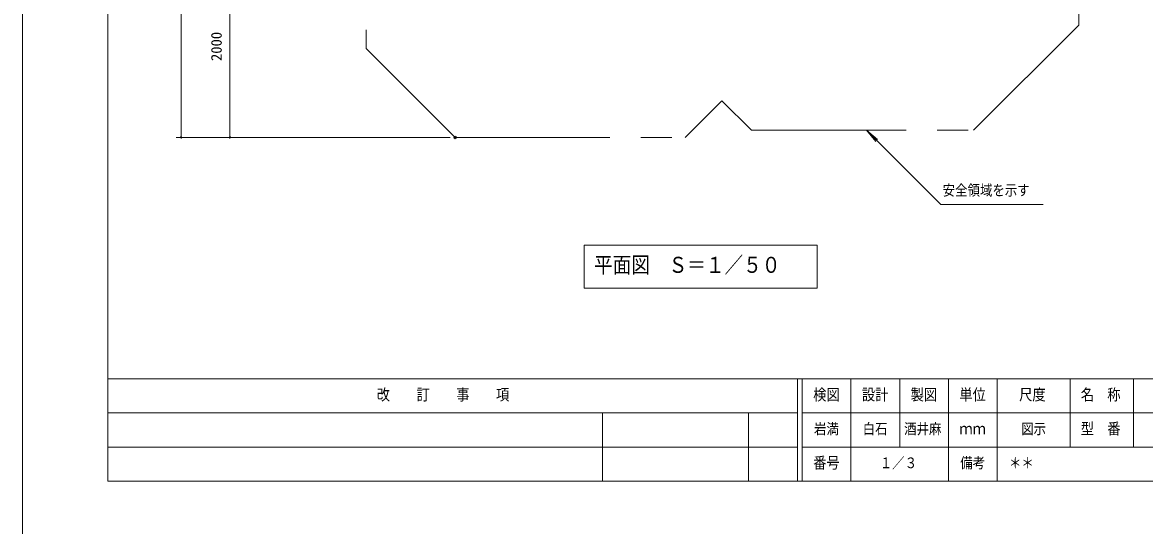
# Model space of a CAD drawing. Units: millimetres on the paper, scale 1:50. Extents: x 0 to 420, y -297 to 594.
# Drawn here: x 0 to 230.2, y 302.9 to 406.2 of the extents above; entities that cross this region are included whole.
import ezdxf
from ezdxf.enums import TextEntityAlignment as Align

# ---------------------------------------------------------------- set-up
doc = ezdxf.new("R2010")
doc.units = ezdxf.units.MM
doc.header["$PDMODE"] = 32
doc.header["$PDSIZE"] = 0.5
doc.linetypes.add('USER3', pattern=[63.5, 31.75, -6.35, 6.35, -6.35, 6.35, -6.35])
for name, color, linetype, lineweight in [('0_2', 7, 'Continuous', 9), ('DEFPOINTS_5', 7, 'Continuous', 9), ('LY_4', 7, 'Continuous', 18)]:
    doc.layers.add(name, color=color, linetype=linetype, lineweight=lineweight)
doc.layers.add('LY_5', color=7, linetype='Continuous')
doc.styles.add('ＭＳ ゴシック', font='')
doc.styles.get('ＭＳ ゴシック').set_extended_font_data('MS Gothic')

# ---------------------------------------------------------------- blocks, each defined once
blk = doc.blocks.new('-000-_DOTSMALL')
at = {"color": 7, "linetype": 'Continuous', "lineweight": 9}
blk.add_circle((0, 0), 0.0625, dxfattribs=at)
blk.add_circle((0, 0), 0.0625, dxfattribs=at)

msp = doc.modelspace()

# ---------------------------------------------------------------- linework, layer by layer
at = {"layer": '0_2', "lineweight": 18}
for p, q in [((32.553, 382.613), (32.553, 546.765)), ((42.553, 382.613), (42.553, 422.613)), ((87.781, 382.613), (31.553, 382.613)), ((87.781, 382.613), (41.553, 382.613)), ((188.403, 368.863), (173.177, 384.089)), ((173.177, 384.089), (175.475, 382.161)), ((173.177, 384.089), (175.105, 381.791)), ((188.403, 368.863), (209.403, 368.863)), ((163.052, 360.454), (115.252, 360.454)), ((115.252, 360.454), (115.252, 351.654)), ((163.052, 351.654), (163.052, 360.454)), ((115.252, 351.654), (163.052, 351.654))]:
    msp.add_line(p, q, dxfattribs=at)
at = {"layer": '0_2', "linetype": 'USER3', "lineweight": 18}
for p, q in [((216.757, 405.699), (216.757, 458.126)), ((70.493, 455.501), (70.493, 400.902)), ((195.147, 384.089), (216.757, 405.699)), ((70.493, 400.902), (88.781, 382.613)), ((136.005, 382.613), (143.533, 390.142)), ((143.533, 390.142), (149.585, 384.089)), ((88.781, 382.613), (136.005, 382.613)), ((149.585, 384.089), (195.147, 384.089))]:
    msp.add_line(p, q, dxfattribs=at)
at = {"layer": '0_2'}
msp.add_point((88.781, 382.613), dxfattribs=at)
msp.add_point((88.781, 382.613), dxfattribs=at)
at = {"layer": 'DEFPOINTS_5'}
msp.add_line((0, 594), (0, 297), dxfattribs=at)
at = {"layer": 'LY_4', "lineweight": 9}
for p, q in [((17.5, 579), (17.5, 312)), ((17.5, 333), (402.5, 333)), ((159, 333), (159, 312)), ((160, 333), (160, 312)), ((170, 333), (170, 319)), ((180, 333), (180, 319)), ((190, 333), (190, 312)), ((200, 333), (200, 319)), ((215, 333), (215, 319)), ((215, 326), (332.5, 326)), ((160, 319), (402.5, 319)), ((200, 319), (200, 312)), ((17.5, 312), (402.5, 312))]:
    msp.add_line(p, q, dxfattribs=at)
at = {"layer": 'LY_4'}
for p, q in [((228, 333), (228, 319)), ((17.5, 326), (159, 326)), ((119, 326), (119, 312)), ((149, 326), (149, 312)), ((160, 326), (215, 326)), ((17.5, 319), (159, 319)), ((170, 319), (170, 312))]:
    msp.add_line(p, q, dxfattribs=at)

# ---------------------------------------------------------------- block references
at = {"layer": '0_2', "xscale": 2.32, "yscale": 2.32, "rotation": 270}
for p in [(32.553, 382.613), (42.553, 382.613)]:
    msp.add_blockref('-000-_DOTSMALL', p, dxfattribs=at)

# ---------------------------------------------------------------- texts
at = {"layer": '0_2', "style": 'ＭＳ ゴシック'}
msp.add_text('2000', height=2.199, rotation=90, dxfattribs=at).set_placement((41.553, 398.321), align=Align.BOTTOM_LEFT)
at = {"layer": '0_2', "style": 'ＭＳ ゴシック', "width": 0.85}
for s, height, p in [('安全領域を示す', 2.199, (188.82, 370.013)), ('平面図\u3000Ｓ＝１／５０', 3.299, (117.277, 353.804)), ('岩満', 2.199, (162.417, 321)), ('白石', 2.199, (172.417, 321)), ('酒井麻', 2.199, (180.917, 321)), ('＊＊', 2.199, (202.417, 314))]:
    msp.add_text(s, height=height, dxfattribs=at).set_placement(p, align=Align.BOTTOM_LEFT)
at = {"layer": 'LY_4', "style": 'ＭＳ ゴシック', "width": 0.85}
for s, height, p in [('改\u3000\u3000訂\u3000\u3000事\u3000\u3000項', 2.346, (72.694, 327.9)), ('検図', 2.346, (162.244, 327.9)), ('設計', 2.346, (172.244, 327.9)), ('製図', 2.346, (182.244, 327.9)), ('単位', 2.346, (192.244, 327.9)), ('尺度', 2.346, (204.494, 327.9)), ('名\u3000称', 2.346, (217.144, 327.9)), ('ｍｍ', 2.346, (192.244, 320.9)), ('型\u3000番', 2.346, (217.144, 320.9)), ('番号', 2.346, (162.244, 313.9)), ('備考', 2.199, (192.417, 314))]:
    msp.add_text(s, height=height, dxfattribs=at).set_placement(p, align=Align.BOTTOM_LEFT)
at = {"layer": 'LY_5', "style": 'ＭＳ ゴシック', "width": 0.85}
for s, p in [('図示', (204.917, 321)), ('１／３', (175.917, 314))]:
    msp.add_text(s, height=2.199, dxfattribs=at).set_placement(p, align=Align.BOTTOM_LEFT)

doc.saveas('drawing.dxf')
